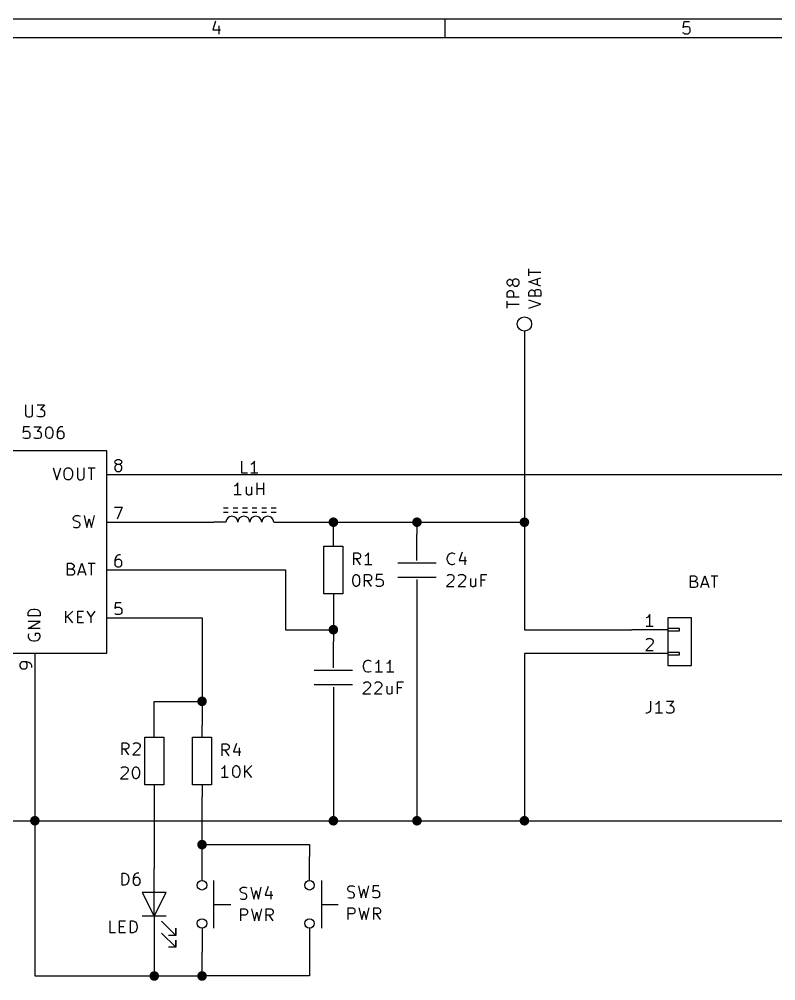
# Model space of a CAD drawing. Extents: x 10 to 410, y -287 to -10.
# Drawn here: x 164.7 to 245.2, y -112.3 to -10 of the extents above; entities that cross this region are included whole.
import ezdxf

# ---------------------------------------------------------------- set-up
doc = ezdxf.new("R2010")
doc.units = 0
doc.header["$MEASUREMENT"] = 0
for name, color, linetype in [('CYAN2', 4, 'CONTINUOUS'), ('GREEN2', 3, 'CONTINUOUS'), ('LYELLOW', 51, 'CONTINUOUS'), ('RED2', 1, 'CONTINUOUS')]:
    doc.layers.add(name, color=color, linetype=linetype)

msp = doc.modelspace()

# ---------------------------------------------------------------- linework, layer by layer
at = {"layer": 'CYAN2', "linetype": 'CONTINUOUS'}
for p, q in [((218.923, -37.2872), (218.923, -36.5506)), ((216.611, -37.8968), (216.687, -37.7698)), ((216.687, -37.7698), (216.738, -37.719)), ((216.738, -37.719), (216.865, -37.6428)), ((216.865, -37.6428), (216.916, -37.6428)), ((216.916, -37.6428), (217.043, -37.719)), ((217.043, -37.719), (217.094, -37.7698)), ((217.094, -37.7698), (217.17, -37.8968)), ((217.221, -37.7698), (217.17, -37.8968)), ((217.272, -37.719), (217.221, -37.7698)), ((217.399, -37.6428), (217.272, -37.719)), ((217.653, -37.6428), (217.399, -37.6428)), ((217.754, -37.719), (217.653, -37.6428)), ((217.83, -37.7698), (217.754, -37.719)), ((217.881, -37.8968), (217.83, -37.7698)), ((220.193, -36.9316), (218.923, -36.9316)), ((218.923, -37.9476), (220.193, -37.5158)), ((219.837, -38.2524), (219.837, -37.6428)), ((216.611, -38.1254), (216.611, -37.8968)), ((216.687, -38.2524), (216.611, -38.1254)), ((216.738, -38.3032), (216.687, -38.2524)), ((216.865, -38.3794), (216.738, -38.3032)), ((216.916, -38.3794), (216.865, -38.3794)), ((217.043, -38.3032), (216.916, -38.3794)), ((217.094, -38.2524), (217.043, -38.3032)), ((217.17, -38.1254), (217.094, -38.2524)), ((217.17, -37.8968), (217.17, -38.1254)), ((217.17, -38.1254), (217.221, -38.2524)), ((217.221, -38.2524), (217.272, -38.3032)), ((217.272, -38.3032), (217.399, -38.3794)), ((217.399, -38.3794), (217.653, -38.3794)), ((217.653, -38.3794), (217.754, -38.3032)), ((217.754, -38.3032), (217.83, -38.2524)), ((217.83, -38.2524), (217.881, -38.1254)), ((217.881, -38.1254), (217.881, -37.8968)), ((220.193, -38.3794), (218.923, -37.9476)), ((219.05, -38.862), (219.177, -38.7858)), ((219.177, -38.7858), (219.278, -38.7858)), ((219.278, -38.7858), (219.405, -38.862)), ((219.583, -38.862), (219.659, -38.7858)), ((219.659, -38.7858), (219.761, -38.735)), ((219.761, -38.735), (219.964, -38.735)), ((219.964, -38.735), (220.066, -38.7858)), ((220.066, -38.7858), (220.142, -38.862)), ((216.611, -39.0906), (216.687, -38.989)), ((216.611, -39.5732), (216.611, -39.0906)), ((217.881, -39.5732), (216.611, -39.5732)), ((216.687, -38.989), (216.738, -38.9128)), ((216.738, -38.9128), (216.865, -38.862)), ((216.865, -38.862), (217.043, -38.862)), ((217.043, -38.862), (217.17, -38.9128)), ((217.17, -38.9128), (217.221, -38.989)), ((217.221, -38.989), (217.272, -39.0906)), ((217.272, -39.0906), (217.272, -39.5732)), ((218.923, -39.0398), (218.999, -38.9128)), ((218.923, -39.4716), (218.923, -39.0398)), ((220.193, -39.4716), (218.923, -39.4716)), ((220.193, -40.3098), (218.923, -39.878)), ((218.999, -38.9128), (219.05, -38.862)), ((219.405, -38.862), (219.481, -38.9128)), ((219.481, -38.9128), (219.532, -39.0398)), ((219.532, -39.0398), (219.583, -38.862)), ((219.532, -39.0398), (219.532, -39.4716)), ((220.142, -38.862), (220.193, -38.989)), ((220.193, -38.989), (220.193, -39.4716)), ((216.611, -40.7416), (216.611, -40.005)), ((217.881, -40.3606), (216.611, -40.3606)), ((218.923, -40.7416), (220.193, -40.3098)), ((165.379, -51.0286), (165.379, -52.07)), ((166.116, -52.07), (166.116, -51.0286)), ((166.599, -51.0286), (167.386, -51.0286)), ((167.386, -51.0286), (166.954, -51.5112)), ((165.379, -52.07), (165.456, -52.1716)), ((166.065, -52.1716), (166.116, -52.07)), ((166.954, -51.5112), (167.132, -51.5112)), ((167.132, -51.5112), (167.259, -51.5874)), ((167.259, -51.5874), (167.335, -51.6382)), ((167.335, -51.6382), (167.386, -51.7652)), ((167.386, -52.07), (167.335, -52.1716)), ((167.386, -51.7652), (167.386, -52.07)), ((165.456, -52.1716), (165.506, -52.2478)), ((165.506, -52.2478), (165.633, -52.2986)), ((165.633, -52.2986), (165.862, -52.2986)), ((165.862, -52.2986), (165.989, -52.2478)), ((165.989, -52.2478), (166.065, -52.1716)), ((166.649, -52.2478), (166.599, -52.1716)), ((166.776, -52.2986), (166.649, -52.2478)), ((167.132, -52.2986), (166.776, -52.2986)), ((167.259, -52.2478), (167.132, -52.2986)), ((167.335, -52.1716), (167.259, -52.2478)), ((165.176, -53.34), (165.125, -53.9496)), ((165.125, -53.9496), (165.176, -53.8988)), ((165.786, -53.34), (165.176, -53.34)), ((165.176, -53.8988), (165.303, -53.8226)), ((165.303, -53.8226), (165.608, -53.8226)), ((165.608, -53.8226), (165.735, -53.8988)), ((165.735, -53.8988), (165.786, -53.9496)), ((165.786, -53.9496), (165.837, -54.0766)), ((165.837, -54.0766), (165.837, -54.3814)), ((166.268, -53.34), (167.056, -53.34)), ((167.056, -53.34), (166.624, -53.8226)), ((166.624, -53.8226), (166.802, -53.8226)), ((166.802, -53.8226), (166.929, -53.8988)), ((166.929, -53.8988), (167.005, -53.9496)), ((167.005, -53.9496), (167.056, -54.0766)), ((167.056, -54.0766), (167.056, -54.3814)), ((167.538, -53.8226), (167.589, -53.594)), ((167.538, -54.1274), (167.538, -53.8226)), ((167.589, -54.3814), (167.538, -54.1274)), ((167.589, -53.594), (167.665, -53.467)), ((167.665, -53.467), (167.716, -53.4162)), ((167.716, -53.4162), (167.843, -53.34)), ((167.843, -53.34), (167.97, -53.34)), ((167.97, -53.34), (168.072, -53.4162)), ((168.072, -53.4162), (168.148, -53.467)), ((168.148, -53.467), (168.199, -53.594)), ((168.199, -53.594), (168.275, -53.8226)), ((168.275, -54.1274), (168.199, -54.3814)), ((168.275, -53.8226), (168.275, -54.1274)), ((168.808, -53.6448), (168.758, -53.8988)), ((168.758, -53.8988), (168.758, -54.3814)), ((168.808, -53.9496), (168.758, -54.0766)), ((168.935, -53.467), (168.808, -53.6448)), ((168.859, -53.8988), (168.808, -53.9496)), ((168.986, -53.8226), (168.859, -53.8988)), ((168.986, -53.4162), (168.935, -53.467)), ((169.113, -53.34), (168.986, -53.4162)), ((169.24, -53.8226), (168.986, -53.8226)), ((169.342, -53.34), (169.113, -53.34)), ((169.342, -53.8988), (169.24, -53.8226)), ((169.418, -53.9496), (169.342, -53.8988)), ((169.469, -54.0766), (169.418, -53.9496)), ((169.469, -54.3814), (169.469, -54.0766)), ((165.176, -54.5592), (165.125, -54.483)), ((165.303, -54.61), (165.176, -54.5592)), ((165.608, -54.61), (165.303, -54.61)), ((165.735, -54.5592), (165.608, -54.61)), ((165.786, -54.483), (165.735, -54.5592)), ((165.837, -54.3814), (165.786, -54.483)), ((166.319, -54.5592), (166.268, -54.483)), ((166.446, -54.61), (166.319, -54.5592)), ((166.802, -54.61), (166.446, -54.61)), ((166.929, -54.5592), (166.802, -54.61)), ((167.005, -54.483), (166.929, -54.5592)), ((167.056, -54.3814), (167.005, -54.483)), ((167.665, -54.483), (167.589, -54.3814)), ((167.716, -54.5592), (167.665, -54.483)), ((167.843, -54.61), (167.716, -54.5592)), ((167.97, -54.61), (167.843, -54.61)), ((168.072, -54.5592), (167.97, -54.61)), ((168.148, -54.483), (168.072, -54.5592)), ((168.199, -54.3814), (168.148, -54.483)), ((168.758, -54.3814), (168.808, -54.483)), ((168.808, -54.483), (168.859, -54.5592)), ((168.859, -54.5592), (168.986, -54.61)), ((168.986, -54.61), (169.24, -54.61)), ((169.24, -54.61), (169.342, -54.5592)), ((169.342, -54.5592), (169.418, -54.483)), ((169.418, -54.483), (169.469, -54.3814)), ((188.392, -58.2676), (188.392, -56.9976)), ((189.611, -57.1754), (189.484, -57.3024)), ((189.738, -56.9976), (189.611, -57.1754)), ((189.738, -58.2676), (189.738, -56.9976)), ((168.3, -57.7088), (168.707, -58.9788)), ((168.707, -58.9788), (169.139, -57.7088)), ((169.494, -58.1406), (169.57, -57.8866)), ((169.494, -58.547), (169.494, -58.1406)), ((169.57, -57.8866), (169.672, -57.785)), ((169.672, -57.785), (169.799, -57.7088)), ((169.799, -57.7088), (170.053, -57.7088)), ((170.053, -57.7088), (170.155, -57.785)), ((170.155, -57.785), (170.282, -57.8866)), ((170.282, -57.8866), (170.358, -58.1406)), ((170.358, -58.1406), (170.358, -58.547)), ((170.891, -57.7088), (170.891, -58.7502)), ((171.628, -58.7502), (171.628, -57.7088)), ((172.034, -57.7088), (172.771, -57.7088)), ((172.39, -58.9788), (172.39, -57.7088)), ((189.001, -58.2676), (188.392, -58.2676)), ((189.484, -57.3024), (189.357, -57.3532)), ((190.094, -58.2676), (189.357, -58.2676)), ((169.57, -58.801), (169.494, -58.547)), ((169.672, -58.928), (169.57, -58.801)), ((169.799, -58.9788), (169.672, -58.928)), ((170.053, -58.9788), (169.799, -58.9788)), ((170.155, -58.928), (170.053, -58.9788)), ((170.282, -58.801), (170.155, -58.928)), ((170.358, -58.547), (170.282, -58.801)), ((170.891, -58.7502), (170.942, -58.8518)), ((170.942, -58.8518), (171.018, -58.928)), ((171.018, -58.928), (171.12, -58.9788)), ((171.12, -58.9788), (171.374, -58.9788)), ((171.374, -58.9788), (171.501, -58.928)), ((171.501, -58.928), (171.552, -58.8518)), ((171.552, -58.8518), (171.628, -58.7502)), ((187.96, -59.309), (187.833, -59.4868)), ((187.96, -60.579), (187.96, -59.309)), ((190.017, -60.579), (190.017, -59.309)), ((190.729, -60.579), (190.729, -59.309)), ((187.706, -59.6138), (187.579, -59.6646)), ((187.833, -59.4868), (187.706, -59.6138)), ((188.849, -59.7408), (188.849, -60.4012)), ((189.408, -59.7408), (189.408, -60.579)), ((190.017, -59.9186), (190.729, -59.9186)), ((188.316, -60.579), (187.579, -60.579)), ((188.849, -60.4012), (188.925, -60.5282)), ((188.925, -60.5282), (189.052, -60.579)), ((189.052, -60.579), (189.23, -60.579)), ((189.23, -60.579), (189.332, -60.5282)), ((189.332, -60.5282), (189.408, -60.452)), ((170.459, -63.0428), (170.536, -62.9158)), ((170.459, -63.1444), (170.459, -63.0428)), ((170.536, -63.2714), (170.459, -63.1444)), ((170.536, -62.9158), (170.586, -62.865)), ((170.586, -63.3476), (170.536, -63.2714)), ((170.586, -62.865), (170.713, -62.7888)), ((170.713, -63.3984), (170.586, -63.3476)), ((170.713, -62.7888), (171.018, -62.7888)), ((170.942, -63.4492), (170.713, -63.3984)), ((171.018, -62.7888), (171.196, -62.865)), ((171.628, -62.7888), (171.907, -64.0588)), ((171.907, -64.0588), (172.161, -63.1444)), ((172.161, -63.1444), (172.39, -64.0588)), ((172.39, -64.0588), (172.695, -62.7888)), ((170.459, -64.008), (170.637, -64.0588)), ((170.637, -64.0588), (170.942, -64.0588)), ((171.069, -63.5254), (170.942, -63.4492)), ((170.942, -64.0588), (171.069, -64.008)), ((171.12, -63.5762), (171.069, -63.5254)), ((171.069, -64.008), (171.12, -63.9318)), ((171.196, -63.7032), (171.12, -63.5762)), ((171.12, -63.9318), (171.196, -63.8302)), ((171.196, -63.8302), (171.196, -63.7032)), ((200.279, -68.0212), (200.279, -66.7512)), ((200.279, -66.7512), (200.762, -66.7512)), ((200.762, -67.4116), (200.279, -67.4116)), ((200.99, -68.0212), (200.584, -67.4116)), ((200.762, -66.7512), (200.863, -66.8274)), ((200.863, -67.3608), (200.762, -67.4116)), ((200.863, -66.8274), (200.939, -66.8782)), ((200.939, -67.31), (200.863, -67.3608)), ((200.939, -66.8782), (200.99, -67.0052)), ((200.99, -67.183), (200.939, -67.31)), ((200.99, -67.0052), (200.99, -67.183)), ((201.6, -67.056), (201.473, -67.1068)), ((201.727, -66.929), (201.6, -67.056)), ((201.854, -66.7512), (201.727, -66.929)), ((201.854, -68.0212), (201.854, -66.7512)), ((210.236, -67.31), (210.312, -67.056)), ((210.236, -67.4878), (210.236, -67.31)), ((210.312, -67.7164), (210.236, -67.4878)), ((210.312, -67.056), (210.363, -66.929)), ((210.363, -66.929), (210.49, -66.8274)), ((210.49, -66.8274), (210.668, -66.7512)), ((210.668, -66.7512), (210.795, -66.7512)), ((210.795, -66.7512), (210.972, -66.8274)), ((210.972, -66.8274), (211.023, -66.8782)), ((211.811, -66.7004), (211.506, -67.5894)), ((212.115, -67.183), (212.115, -68.0212)), ((169.85, -69.1388), (169.85, -67.8688)), ((169.85, -67.8688), (170.282, -67.8688)), ((170.282, -68.4784), (169.85, -68.4784)), ((170.282, -67.8688), (170.409, -67.945)), ((170.409, -68.4276), (170.282, -68.4784)), ((170.282, -68.4784), (170.459, -68.5292)), ((170.409, -67.945), (170.459, -67.9958)), ((170.459, -68.3514), (170.409, -68.4276)), ((170.459, -67.9958), (170.536, -68.1228)), ((170.536, -68.2244), (170.459, -68.3514)), ((170.536, -68.1228), (170.536, -68.2244)), ((170.942, -69.1388), (171.374, -67.8688)), ((171.374, -67.8688), (171.806, -69.1388)), ((172.034, -67.8688), (172.771, -67.8688)), ((172.39, -69.1388), (172.39, -67.8688)), ((202.209, -68.0212), (201.473, -68.0212)), ((210.363, -67.8434), (210.312, -67.7164)), ((210.49, -67.9704), (210.363, -67.8434)), ((210.668, -68.0212), (210.49, -67.9704)), ((210.795, -68.0212), (210.668, -68.0212)), ((210.972, -67.9704), (210.795, -68.0212)), ((211.023, -67.8942), (210.972, -67.9704)), ((211.506, -67.5894), (212.293, -67.5894)), ((170.358, -69.1388), (169.85, -69.1388)), ((170.459, -69.088), (170.358, -69.1388)), ((170.459, -68.5292), (170.536, -68.6054)), ((170.536, -69.0118), (170.459, -69.088)), ((170.536, -68.6054), (170.586, -68.707)), ((170.586, -68.9102), (170.536, -69.0118)), ((170.586, -68.707), (170.586, -68.9102)), ((171.069, -68.7832), (171.679, -68.7832)), ((200.177, -69.5452), (200.254, -69.3166)), ((200.254, -69.3166), (200.304, -69.1896)), ((200.304, -69.1896), (200.381, -69.1388)), ((200.381, -69.1388), (200.482, -69.0626)), ((200.482, -69.0626), (200.609, -69.0626)), ((200.609, -69.0626), (200.736, -69.1388)), ((200.736, -69.1388), (200.787, -69.1896)), ((200.787, -69.1896), (200.863, -69.3166)), ((200.863, -69.3166), (200.914, -69.5452)), ((201.447, -70.3326), (201.447, -69.0626)), ((201.447, -69.0626), (201.93, -69.0626)), ((201.93, -69.0626), (202.057, -69.1388)), ((202.057, -69.1388), (202.133, -69.1896)), ((202.133, -69.1896), (202.184, -69.3166)), ((202.184, -69.4944), (202.133, -69.6214)), ((202.184, -69.3166), (202.184, -69.4944)), ((202.717, -69.0626), (202.667, -69.6722)), ((203.327, -69.0626), (202.717, -69.0626)), ((210.21, -69.1896), (210.287, -69.1388)), ((210.287, -69.1388), (210.414, -69.0626)), ((210.414, -69.0626), (210.693, -69.0626)), ((210.693, -69.0626), (210.82, -69.1388)), ((210.82, -69.1388), (210.896, -69.1896)), ((210.896, -69.1896), (210.947, -69.3166)), ((210.947, -69.4182), (210.896, -69.6214)), ((210.947, -69.3166), (210.947, -69.4182)), ((211.43, -69.1896), (211.48, -69.1388)), ((211.48, -69.1388), (211.607, -69.0626)), ((211.607, -69.0626), (211.912, -69.0626)), ((211.912, -69.0626), (212.039, -69.1388)), ((212.039, -69.1388), (212.09, -69.1896)), ((212.09, -69.1896), (212.166, -69.3166)), ((212.166, -69.4182), (212.09, -69.6214)), ((212.166, -69.3166), (212.166, -69.4182)), ((212.7, -69.4944), (212.7, -70.1548)), ((213.233, -69.4944), (213.233, -70.3326)), ((213.843, -70.3326), (213.843, -69.0626)), ((213.843, -69.0626), (214.452, -69.0626)), ((236.118, -70.4596), (236.118, -69.1896)), ((236.118, -69.1896), (236.55, -69.1896)), ((236.55, -69.1896), (236.652, -69.2658)), ((236.652, -69.2658), (236.728, -69.3166)), ((236.728, -69.3166), (236.779, -69.4436)), ((236.779, -69.4436), (236.779, -69.5452)), ((237.211, -70.4596), (237.617, -69.1896)), ((237.617, -69.1896), (238.049, -70.4596)), ((238.303, -69.1896), (239.014, -69.1896)), ((238.658, -70.4596), (238.658, -69.1896)), ((200.177, -69.85), (200.177, -69.5452)), ((200.254, -70.104), (200.177, -69.85)), ((200.304, -70.2056), (200.254, -70.104)), ((200.381, -70.2818), (200.304, -70.2056)), ((200.482, -70.3326), (200.381, -70.2818)), ((200.609, -70.3326), (200.482, -70.3326)), ((200.736, -70.2818), (200.609, -70.3326)), ((200.787, -70.2056), (200.736, -70.2818)), ((200.863, -70.104), (200.787, -70.2056)), ((200.914, -69.85), (200.863, -70.104)), ((200.914, -69.5452), (200.914, -69.85)), ((201.93, -69.723), (201.447, -69.723)), ((202.184, -70.3326), (201.752, -69.723)), ((202.057, -69.6722), (201.93, -69.723)), ((202.133, -69.6214), (202.057, -69.6722)), ((202.667, -69.6722), (202.717, -69.6214)), ((202.717, -70.2818), (202.667, -70.2056)), ((202.717, -69.6214), (202.844, -69.5452)), ((202.844, -70.3326), (202.717, -70.2818)), ((202.844, -69.5452), (203.149, -69.5452)), ((203.149, -70.3326), (202.844, -70.3326)), ((203.149, -69.5452), (203.276, -69.6214)), ((203.276, -70.2818), (203.149, -70.3326)), ((203.276, -69.6214), (203.327, -69.6722)), ((203.327, -70.2056), (203.276, -70.2818)), ((203.327, -69.6722), (203.403, -69.7992)), ((203.403, -70.104), (203.327, -70.2056)), ((203.403, -69.7992), (203.403, -70.104)), ((210.896, -69.6214), (210.16, -70.3326)), ((210.16, -70.3326), (210.947, -70.3326)), ((212.09, -69.6214), (211.379, -70.3326)), ((211.379, -70.3326), (212.166, -70.3326)), ((212.7, -70.1548), (212.75, -70.2818)), ((212.75, -70.2818), (212.877, -70.3326)), ((212.877, -70.3326), (213.055, -70.3326)), ((213.055, -70.3326), (213.182, -70.2818)), ((213.182, -70.2818), (213.233, -70.2056)), ((214.274, -69.6722), (213.843, -69.6722)), ((236.55, -69.7992), (236.118, -69.7992)), ((236.601, -70.4596), (236.118, -70.4596)), ((236.652, -69.7484), (236.55, -69.7992)), ((236.55, -69.7992), (236.728, -69.85)), ((236.728, -70.4088), (236.601, -70.4596)), ((236.728, -69.6722), (236.652, -69.7484)), ((236.779, -69.5452), (236.728, -69.6722)), ((236.728, -69.85), (236.779, -69.9262)), ((236.779, -70.3326), (236.728, -70.4088)), ((236.779, -69.9262), (236.855, -70.0278)), ((236.855, -70.231), (236.779, -70.3326)), ((236.855, -70.0278), (236.855, -70.231)), ((237.338, -70.104), (237.922, -70.104)), ((165.659, -73.152), (165.735, -72.9742)), ((165.659, -73.4568), (165.659, -73.152)), ((166.929, -73.4568), (165.659, -73.4568)), ((165.735, -72.9742), (165.837, -72.8472)), ((165.837, -72.8472), (165.964, -72.7964)), ((165.964, -72.7964), (166.218, -72.7456)), ((166.218, -72.7456), (166.395, -72.7456)), ((166.395, -72.7456), (166.624, -72.7964)), ((166.624, -72.7964), (166.751, -72.8472)), ((166.751, -72.8472), (166.878, -72.9742)), ((166.878, -72.9742), (166.929, -73.152)), ((166.929, -73.152), (166.929, -73.4568)), ((169.672, -74.2188), (169.672, -72.9488)), ((170.409, -72.9488), (169.672, -73.6854)), ((170.409, -74.2188), (169.85, -73.5076)), ((170.942, -74.2188), (170.942, -72.9488)), ((170.942, -72.9488), (171.552, -72.9488)), ((170.942, -73.5584), (171.374, -73.5584)), ((171.907, -72.9488), (172.339, -73.6092)), ((172.339, -73.6092), (172.771, -72.9488)), ((172.339, -73.6092), (172.339, -74.2188)), ((165.659, -74.803), (166.929, -74.0664)), ((166.929, -74.0664), (165.659, -74.0664)), ((171.552, -74.2188), (170.942, -74.2188)), ((166.929, -74.803), (165.659, -74.803)), ((165.735, -75.3872), (165.659, -75.5142)), ((165.659, -75.5142), (165.659, -75.692)), ((166.802, -75.3364), (166.395, -75.3364)), ((166.395, -75.3364), (166.395, -75.5904)), ((166.878, -75.3872), (166.802, -75.3364)), ((166.929, -75.5904), (166.878, -75.3872)), ((166.929, -75.692), (166.929, -75.5904)), ((165.659, -75.692), (165.735, -75.8698)), ((165.735, -75.8698), (165.837, -75.9968)), ((165.837, -75.9968), (165.964, -76.073)), ((165.964, -76.073), (166.218, -76.1238)), ((166.218, -76.1238), (166.395, -76.1238)), ((166.395, -76.1238), (166.624, -76.073)), ((166.624, -76.073), (166.751, -75.9968)), ((166.751, -75.9968), (166.878, -75.8698)), ((166.878, -75.8698), (166.929, -75.692)), ((201.32, -78.74), (201.397, -78.486)), ((201.32, -78.9178), (201.32, -78.74)), ((201.397, -78.486), (201.447, -78.359)), ((201.447, -78.359), (201.574, -78.2574)), ((201.574, -78.2574), (201.752, -78.1812)), ((201.752, -78.1812), (201.879, -78.1812)), ((201.879, -78.1812), (202.057, -78.2574)), ((202.057, -78.2574), (202.108, -78.3082)), ((202.717, -78.486), (202.59, -78.5368)), ((202.844, -78.359), (202.717, -78.486)), ((202.971, -78.1812), (202.844, -78.359)), ((202.971, -79.4512), (202.971, -78.1812)), ((203.937, -78.486), (203.81, -78.5368)), ((204.064, -78.359), (203.937, -78.486)), ((204.165, -78.1812), (204.064, -78.359)), ((204.165, -79.4512), (204.165, -78.1812)), ((201.397, -79.1464), (201.32, -78.9178)), ((201.447, -79.2734), (201.397, -79.1464)), ((201.574, -79.4004), (201.447, -79.2734)), ((201.752, -79.4512), (201.574, -79.4004)), ((201.879, -79.4512), (201.752, -79.4512)), ((202.057, -79.4004), (201.879, -79.4512)), ((202.108, -79.3242), (202.057, -79.4004)), ((203.327, -79.4512), (202.59, -79.4512)), ((204.546, -79.4512), (203.81, -79.4512)), ((201.32, -80.6196), (201.397, -80.5688)), ((201.397, -80.5688), (201.524, -80.4926)), ((201.524, -80.4926), (201.803, -80.4926)), ((201.803, -80.4926), (201.93, -80.5688)), ((201.93, -80.5688), (202.006, -80.6196)), ((202.006, -80.6196), (202.057, -80.7466)), ((202.057, -80.7466), (202.057, -80.8482)), ((202.54, -80.6196), (202.59, -80.5688)), ((202.59, -80.5688), (202.717, -80.4926)), ((202.717, -80.4926), (203.022, -80.4926)), ((203.022, -80.4926), (203.149, -80.5688)), ((203.149, -80.5688), (203.2, -80.6196)), ((203.2, -80.6196), (203.276, -80.7466)), ((203.276, -80.7466), (203.276, -80.8482)), ((204.953, -81.7626), (204.953, -80.4926)), ((204.953, -80.4926), (205.562, -80.4926)), ((202.006, -81.0514), (201.27, -81.7626)), ((201.27, -81.7626), (202.057, -81.7626)), ((202.057, -80.8482), (202.006, -81.0514)), ((203.2, -81.0514), (202.489, -81.7626)), ((202.489, -81.7626), (203.276, -81.7626)), ((203.276, -80.8482), (203.2, -81.0514)), ((203.81, -80.9244), (203.81, -81.5848)), ((203.81, -81.5848), (203.86, -81.7118)), ((203.86, -81.7118), (203.987, -81.7626)), ((203.987, -81.7626), (204.165, -81.7626)), ((204.165, -81.7626), (204.292, -81.7118)), ((204.292, -81.7118), (204.343, -81.6356)), ((204.343, -80.9244), (204.343, -81.7626)), ((205.384, -81.1022), (204.953, -81.1022)), ((231.851, -82.5246), (231.851, -83.439)), ((232.512, -82.8294), (232.385, -82.8802)), ((232.639, -82.7024), (232.512, -82.8294)), ((232.766, -82.5246), (232.639, -82.7024)), ((232.766, -83.7946), (232.766, -82.5246)), ((233.553, -82.5246), (234.34, -82.5246)), ((234.34, -82.5246), (233.909, -83.0072)), ((231.496, -83.7946), (231.369, -83.7946)), ((231.673, -83.7438), (231.496, -83.7946)), ((231.8, -83.6168), (231.673, -83.7438)), ((231.851, -83.439), (231.8, -83.6168)), ((233.121, -83.7946), (232.385, -83.7946)), ((233.604, -83.7438), (233.553, -83.6676)), ((233.731, -83.7946), (233.604, -83.7438)), ((234.086, -83.7946), (233.731, -83.7946)), ((233.909, -83.0072), (234.086, -83.0072)), ((234.086, -83.0072), (234.213, -83.0834)), ((234.213, -83.7438), (234.086, -83.7946)), ((234.213, -83.0834), (234.264, -83.1342)), ((234.264, -83.6676), (234.213, -83.7438)), ((234.264, -83.1342), (234.34, -83.2612)), ((234.34, -83.566), (234.264, -83.6676)), ((234.34, -83.2612), (234.34, -83.566)), ((175.641, -88.2396), (175.641, -86.9696)), ((175.641, -86.9696), (176.124, -86.9696)), ((176.124, -87.63), (175.641, -87.63)), ((176.352, -88.2396), (175.946, -87.63)), ((176.124, -86.9696), (176.225, -87.0458)), ((176.225, -87.5792), (176.124, -87.63)), ((176.225, -87.0458), (176.301, -87.0966)), ((176.301, -87.5284), (176.225, -87.5792)), ((176.301, -87.0966), (176.352, -87.2236)), ((176.352, -87.4014), (176.301, -87.5284)), ((176.352, -87.2236), (176.352, -87.4014)), ((177.495, -87.5284), (176.784, -88.2396)), ((176.835, -87.0966), (176.911, -87.0458)), ((176.911, -87.0458), (177.013, -86.9696)), ((177.013, -86.9696), (177.317, -86.9696)), ((177.317, -86.9696), (177.444, -87.0458)), ((177.444, -87.0458), (177.495, -87.0966)), ((177.495, -87.0966), (177.571, -87.2236)), ((177.571, -87.3252), (177.495, -87.5284)), ((177.571, -87.2236), (177.571, -87.3252)), ((186.309, -88.3412), (186.309, -87.0712)), ((186.309, -87.0712), (186.792, -87.0712)), ((186.792, -87.7316), (186.309, -87.7316)), ((187.02, -88.3412), (186.614, -87.7316)), ((186.792, -87.0712), (186.893, -87.1474)), ((186.893, -87.6808), (186.792, -87.7316)), ((186.893, -87.1474), (186.969, -87.1982)), ((186.969, -87.63), (186.893, -87.6808)), ((186.969, -87.1982), (187.02, -87.3252)), ((187.02, -87.503), (186.969, -87.63)), ((187.02, -87.3252), (187.02, -87.503)), ((187.808, -87.0204), (187.503, -87.9094)), ((187.503, -87.9094), (188.29, -87.9094)), ((188.112, -87.503), (188.112, -88.3412)), ((176.784, -88.2396), (177.571, -88.2396)), ((175.539, -89.6366), (175.616, -89.5858)), ((175.616, -89.5858), (175.743, -89.5096)), ((175.743, -89.5096), (176.022, -89.5096)), ((176.022, -89.5096), (176.149, -89.5858)), ((176.149, -89.5858), (176.225, -89.6366)), ((176.225, -89.6366), (176.276, -89.7636)), ((176.276, -89.8652), (176.225, -90.0684)), ((176.276, -89.7636), (176.276, -89.8652)), ((176.759, -89.9922), (176.809, -89.7636)), ((176.809, -89.7636), (176.886, -89.6366)), ((176.886, -89.6366), (176.936, -89.5858)), ((176.936, -89.5858), (177.063, -89.5096)), ((177.063, -89.5096), (177.19, -89.5096)), ((177.19, -89.5096), (177.292, -89.5858)), ((177.292, -89.5858), (177.368, -89.6366)), ((177.368, -89.6366), (177.419, -89.7636)), ((177.419, -89.7636), (177.495, -89.9922)), ((186.334, -89.6874), (186.207, -89.7382)), ((186.461, -89.5604), (186.334, -89.6874)), ((186.588, -89.3826), (186.461, -89.5604)), ((186.588, -90.6526), (186.588, -89.3826)), ((187.427, -89.8652), (187.477, -89.6366)), ((187.427, -90.17), (187.427, -89.8652)), ((187.477, -89.6366), (187.554, -89.5096)), ((187.554, -89.5096), (187.604, -89.4588)), ((187.604, -89.4588), (187.731, -89.3826)), ((187.731, -89.3826), (187.858, -89.3826)), ((187.858, -89.3826), (187.96, -89.4588)), ((187.96, -89.4588), (188.036, -89.5096)), ((188.036, -89.5096), (188.087, -89.6366)), ((188.087, -89.6366), (188.163, -89.8652)), ((188.163, -89.8652), (188.163, -90.17)), ((188.697, -90.6526), (188.697, -89.3826)), ((189.433, -89.3826), (188.697, -90.1192)), ((189.433, -90.6526), (188.874, -89.9414)), ((176.225, -90.0684), (175.489, -90.7796)), ((175.489, -90.7796), (176.276, -90.7796)), ((176.759, -90.297), (176.759, -89.9922)), ((176.809, -90.551), (176.759, -90.297)), ((176.886, -90.6526), (176.809, -90.551)), ((176.936, -90.7288), (176.886, -90.6526)), ((177.063, -90.7796), (176.936, -90.7288)), ((177.19, -90.7796), (177.063, -90.7796)), ((177.292, -90.7288), (177.19, -90.7796)), ((177.368, -90.6526), (177.292, -90.7288)), ((177.419, -90.551), (177.368, -90.6526)), ((177.495, -90.297), (177.419, -90.551)), ((177.495, -89.9922), (177.495, -90.297)), ((186.944, -90.6526), (186.207, -90.6526)), ((187.477, -90.424), (187.427, -90.17)), ((187.554, -90.5256), (187.477, -90.424)), ((187.604, -90.6018), (187.554, -90.5256)), ((187.731, -90.6526), (187.604, -90.6018)), ((187.858, -90.6526), (187.731, -90.6526)), ((187.96, -90.6018), (187.858, -90.6526)), ((188.036, -90.5256), (187.96, -90.6018)), ((188.087, -90.424), (188.036, -90.5256)), ((188.163, -90.17), (188.087, -90.424)), ((175.641, -102.083), (175.641, -100.813)), ((175.641, -100.813), (175.946, -100.813)), ((175.946, -100.813), (176.124, -100.889)), ((176.124, -100.889), (176.225, -100.99)), ((176.225, -100.99), (176.301, -101.117)), ((176.301, -101.117), (176.352, -101.371)), ((176.911, -101.117), (176.835, -101.371)), ((177.013, -100.94), (176.911, -101.117)), ((177.089, -100.889), (177.013, -100.94)), ((177.216, -100.813), (177.089, -100.889)), ((177.444, -100.813), (177.216, -100.813)), ((175.946, -102.083), (175.641, -102.083)), ((176.124, -102.032), (175.946, -102.083)), ((176.225, -101.905), (176.124, -102.032)), ((176.301, -101.778), (176.225, -101.905)), ((176.352, -101.549), (176.301, -101.778)), ((176.352, -101.371), (176.352, -101.549)), ((176.835, -101.371), (176.835, -101.854)), ((176.911, -101.422), (176.835, -101.549)), ((176.835, -101.854), (176.911, -101.956)), ((176.962, -101.371), (176.911, -101.422)), ((176.911, -101.956), (176.962, -102.032)), ((177.089, -101.295), (176.962, -101.371)), ((176.962, -102.032), (177.089, -102.083)), ((177.317, -101.295), (177.089, -101.295)), ((177.089, -102.083), (177.317, -102.083)), ((177.444, -101.371), (177.317, -101.295)), ((177.317, -102.083), (177.444, -102.032)), ((177.495, -101.422), (177.444, -101.371)), ((177.444, -102.032), (177.495, -101.956)), ((177.571, -101.549), (177.495, -101.422)), ((177.495, -101.956), (177.571, -101.854)), ((177.571, -101.854), (177.571, -101.549)), ((191.186, -102.26), (190.881, -103.149)), ((199.695, -102.311), (199.771, -102.26)), ((199.771, -102.26), (199.873, -102.184)), ((199.873, -102.184), (200.177, -102.184)), ((200.177, -102.184), (200.355, -102.26)), ((200.787, -102.184), (201.092, -103.454)), ((201.574, -103.454), (201.879, -102.184)), ((202.362, -102.184), (202.311, -102.794)), ((202.971, -102.184), (202.362, -102.184)), ((188.214, -102.565), (188.265, -102.438)), ((188.214, -102.667), (188.214, -102.565)), ((188.265, -102.794), (188.214, -102.667)), ((188.265, -102.438), (188.341, -102.387)), ((188.341, -102.87), (188.265, -102.794)), ((188.341, -102.387), (188.443, -102.311)), ((188.443, -102.921), (188.341, -102.87)), ((188.443, -102.311), (188.747, -102.311)), ((188.697, -102.972), (188.443, -102.921)), ((188.824, -103.048), (188.697, -102.972)), ((188.747, -102.311), (188.925, -102.387)), ((188.874, -103.099), (188.824, -103.048)), ((188.925, -103.226), (188.874, -103.099)), ((188.925, -103.353), (188.925, -103.226)), ((189.357, -102.311), (189.662, -103.581)), ((189.662, -103.581), (189.916, -102.667)), ((189.916, -102.667), (190.144, -103.581)), ((190.144, -103.581), (190.449, -102.311)), ((190.881, -103.149), (191.668, -103.149)), ((191.465, -102.743), (191.465, -103.581)), ((199.644, -102.438), (199.695, -102.311)), ((199.644, -102.54), (199.644, -102.438)), ((199.695, -102.667), (199.644, -102.54)), ((199.771, -102.743), (199.695, -102.667)), ((199.873, -102.794), (199.771, -102.743)), ((200.127, -102.845), (199.873, -102.794)), ((200.254, -102.921), (200.127, -102.845)), ((200.304, -102.972), (200.254, -102.921)), ((200.355, -103.099), (200.304, -102.972)), ((200.304, -103.327), (200.355, -103.226)), ((200.355, -103.226), (200.355, -103.099)), ((201.092, -103.454), (201.346, -102.54)), ((201.346, -102.54), (201.574, -103.454)), ((202.311, -102.794), (202.362, -102.743)), ((202.362, -102.743), (202.489, -102.667)), ((202.489, -102.667), (202.794, -102.667)), ((202.794, -102.667), (202.895, -102.743)), ((202.895, -102.743), (202.971, -102.794)), ((202.971, -102.794), (203.022, -102.921)), ((203.022, -103.226), (202.971, -103.327)), ((203.022, -102.921), (203.022, -103.226)), ((188.214, -103.53), (188.392, -103.581)), ((188.392, -103.581), (188.697, -103.581)), ((188.697, -103.581), (188.824, -103.53)), ((188.824, -103.53), (188.874, -103.454)), ((188.874, -103.454), (188.925, -103.353)), ((199.644, -103.403), (199.822, -103.454)), ((199.822, -103.454), (200.127, -103.454)), ((200.127, -103.454), (200.254, -103.403)), ((200.254, -103.403), (200.304, -103.327)), ((202.362, -103.403), (202.311, -103.327)), ((202.489, -103.454), (202.362, -103.403)), ((202.794, -103.454), (202.489, -103.454)), ((202.895, -103.403), (202.794, -103.454)), ((202.971, -103.327), (202.895, -103.403)), ((188.265, -105.893), (188.265, -104.623)), ((188.265, -104.623), (188.747, -104.623)), ((188.747, -105.283), (188.265, -105.283)), ((188.747, -104.623), (188.874, -104.699)), ((188.874, -105.232), (188.747, -105.283)), ((188.874, -104.699), (188.925, -104.75)), ((188.925, -105.181), (188.874, -105.232)), ((188.925, -104.75), (188.976, -104.877)), ((188.976, -105.054), (188.925, -105.181)), ((188.976, -104.877), (188.976, -105.054)), ((189.408, -104.623), (189.713, -105.893)), ((189.713, -105.893), (189.967, -104.978)), ((189.967, -104.978), (190.195, -105.893)), ((190.195, -105.893), (190.5, -104.623)), ((190.983, -105.893), (190.983, -104.623)), ((190.983, -104.623), (191.465, -104.623)), ((191.465, -105.283), (190.983, -105.283)), ((191.719, -105.893), (191.287, -105.283)), ((191.465, -104.623), (191.592, -104.699)), ((191.592, -105.232), (191.465, -105.283)), ((191.592, -104.699), (191.643, -104.75)), ((191.643, -105.181), (191.592, -105.232)), ((191.643, -104.75), (191.719, -104.877)), ((191.719, -105.054), (191.643, -105.181)), ((191.719, -104.877), (191.719, -105.054)), ((199.695, -105.766), (199.695, -104.496)), ((199.695, -104.496), (200.177, -104.496)), ((200.177, -105.156), (199.695, -105.156)), ((200.177, -104.496), (200.304, -104.572)), ((200.304, -105.105), (200.177, -105.156)), ((200.304, -104.572), (200.355, -104.623)), ((200.355, -105.054), (200.304, -105.105)), ((200.355, -104.623), (200.406, -104.75)), ((200.406, -104.927), (200.355, -105.054)), ((200.406, -104.75), (200.406, -104.927)), ((200.838, -104.496), (201.143, -105.766)), ((201.143, -105.766), (201.397, -104.851)), ((201.397, -104.851), (201.625, -105.766)), ((201.625, -105.766), (201.93, -104.496)), ((202.413, -105.766), (202.413, -104.496)), ((202.413, -104.496), (202.895, -104.496)), ((202.895, -105.156), (202.413, -105.156)), ((203.149, -105.766), (202.717, -105.156)), ((202.895, -104.496), (203.022, -104.572)), ((203.022, -105.105), (202.895, -105.156)), ((203.022, -104.572), (203.073, -104.623)), ((203.073, -105.054), (203.022, -105.105)), ((203.073, -104.623), (203.149, -104.75)), ((203.149, -104.927), (203.073, -105.054)), ((203.149, -104.75), (203.149, -104.927)), ((174.371, -107.163), (174.371, -105.893)), ((175.387, -107.163), (175.387, -105.893)), ((175.387, -105.893), (175.997, -105.893)), ((176.53, -107.163), (176.53, -105.893)), ((176.53, -105.893), (176.835, -105.893)), ((176.835, -105.893), (177.013, -105.969)), ((177.013, -105.969), (177.14, -106.07)), ((177.14, -106.07), (177.19, -106.197)), ((177.19, -106.197), (177.267, -106.451)), ((174.955, -107.163), (174.371, -107.163)), ((175.387, -106.502), (175.819, -106.502)), ((175.997, -107.163), (175.387, -107.163)), ((176.835, -107.163), (176.53, -107.163)), ((177.013, -107.112), (176.835, -107.163)), ((177.14, -106.985), (177.013, -107.112)), ((177.19, -106.858), (177.14, -106.985)), ((177.267, -106.629), (177.19, -106.858)), ((177.267, -106.451), (177.267, -106.629))]:
    msp.add_line(p, q, dxfattribs=at)
at = {"layer": 'GREEN2', "linetype": 'CONTINUOUS'}
for p, q in [((218.44, -45.72), (218.44, -63.5)), ((176.53, -58.42), (251.46, -58.42)), ((176.53, -63.5), (185.42, -63.5)), ((193.04, -63.5), (198.12, -63.5)), ((198.12, -64.77), (198.12, -63.5)), ((198.12, -63.5), (207.01, -63.5)), ((207.01, -63.5), (207.01, -64.77)), ((207.01, -63.5), (218.44, -63.5)), ((218.44, -63.5), (218.44, -74.93)), ((176.53, -68.58), (193.04, -68.58)), ((193.04, -68.58), (193.04, -74.93)), ((198.12, -72.39), (198.12, -74.93)), ((207.01, -72.39), (207.01, -95.25)), ((176.53, -73.66), (184.15, -73.66)), ((184.15, -73.66), (184.15, -82.55)), ((193.04, -74.93), (198.12, -74.93)), ((198.12, -74.93), (198.12, -76.2)), ((218.44, -74.93), (229.87, -74.93)), ((229.87, -77.47), (218.44, -77.47)), ((218.44, -77.47), (218.44, -95.25)), ((166.37, -80.01), (166.37, -95.25)), ((179.07, -85.09), (179.07, -82.55)), ((179.07, -82.55), (184.15, -82.55)), ((184.15, -82.55), (184.15, -85.09)), ((198.12, -83.82), (198.12, -95.25)), ((179.07, -92.71), (179.07, -100.33)), ((184.15, -97.79), (184.15, -92.71)), ((128.27, -95.25), (166.37, -95.25)), ((166.37, -95.25), (198.12, -95.25)), ((166.37, -95.25), (166.37, -111.76)), ((198.12, -95.25), (207.01, -95.25)), ((207.01, -95.25), (218.44, -95.25)), ((218.44, -95.25), (251.46, -95.25)), ((184.15, -99.06), (184.15, -97.79)), ((184.15, -97.79), (195.58, -97.79)), ((195.58, -97.79), (195.58, -99.06)), ((179.07, -107.95), (179.07, -111.76)), ((184.15, -111.76), (184.15, -109.22)), ((195.58, -109.22), (195.58, -111.76)), ((166.37, -111.76), (179.07, -111.76)), ((179.07, -111.76), (184.15, -111.76)), ((195.58, -111.76), (184.15, -111.76))]:
    msp.add_line(p, q, dxfattribs=at)
at = {"layer": 'GREEN2', "const_width": 0.508}
for points in [[(197.866, -63.5, 1), (198.374, -63.5, 1)], [(206.756, -63.5, 1), (207.264, -63.5, 1)], [(218.186, -63.5, 1), (218.694, -63.5, 1)], [(197.866, -74.93, 1), (198.374, -74.93, 1)], [(183.896, -82.55, 1), (184.404, -82.55, 1)], [(166.116, -95.25, 1), (166.624, -95.25, 1)], [(197.866, -95.25, 1), (198.374, -95.25, 1)], [(206.756, -95.25, 1), (207.264, -95.25, 1)], [(218.186, -95.25, 1), (218.694, -95.25, 1)], [(183.896, -97.79, 1), (184.404, -97.79, 1)], [(178.816, -111.76, 1), (179.324, -111.76, 1)], [(183.896, -111.76, 1), (184.404, -111.76, 1)]]:
    msp.add_lwpolyline(points, format="xyb", close=True, dxfattribs=at)
at = {"layer": 'LYELLOW', "linetype": 'CONTINUOUS'}
for p, q in [((233.68, -73.66), (233.68, -78.74)), ((236.22, -73.66), (233.68, -73.66)), ((236.22, -78.74), (236.22, -73.66)), ((233.68, -78.74), (236.22, -78.74))]:
    msp.add_line(p, q, dxfattribs=at)
at = {"layer": 'RED2', "linetype": 'CONTINUOUS'}
for p, q in [((409.981, -10.0076), (10.0076, -10.0076)), ((185.598, -10.2108), (185.293, -11.1506)), ((210.007, -11.9888), (210.007, -10.0076)), ((185.293, -11.1506), (186.106, -11.1506)), ((185.928, -10.7188), (185.928, -11.5824)), ((235.382, -10.287), (235.306, -10.8966)), ((235.306, -10.8966), (235.382, -10.8204)), ((235.991, -10.287), (235.382, -10.287)), ((235.382, -10.8204), (235.509, -10.7696)), ((235.509, -10.7696), (235.814, -10.7696)), ((235.814, -10.7696), (235.941, -10.8204)), ((235.941, -10.8204), (235.991, -10.8966)), ((235.991, -10.8966), (236.042, -11.0236)), ((236.042, -11.0236), (236.042, -11.3284)), ((408, -11.9888), (11.9888, -11.9888)), ((235.382, -11.5062), (235.306, -11.4554)), ((235.509, -11.5824), (235.382, -11.5062)), ((235.814, -11.5824), (235.509, -11.5824)), ((235.941, -11.5062), (235.814, -11.5824)), ((235.991, -11.4554), (235.941, -11.5062)), ((236.042, -11.3284), (235.991, -11.4554)), ((218.44, -43.18), (218.44, -45.72)), ((158.75, -55.88), (173.99, -55.88)), ((173.99, -55.88), (173.99, -77.47)), ((174.879, -57.0738), (174.955, -56.9468)), ((174.879, -57.1246), (174.879, -57.0738)), ((174.955, -57.2516), (174.879, -57.1246)), ((174.955, -56.9468), (175.006, -56.896)), ((175.006, -57.3024), (174.955, -57.2516)), ((175.006, -56.896), (175.133, -56.8198)), ((175.133, -56.8198), (175.362, -56.8198)), ((175.362, -56.8198), (175.489, -56.896)), ((175.489, -56.896), (175.539, -56.9468)), ((175.539, -57.2516), (175.489, -57.3024)), ((175.539, -56.9468), (175.616, -57.0738)), ((175.616, -57.1246), (175.539, -57.2516)), ((175.616, -57.0738), (175.616, -57.1246)), ((174.955, -57.4802), (174.879, -57.6072)), ((174.879, -57.6072), (174.879, -57.8612)), ((174.879, -57.8612), (174.955, -57.9628)), ((175.006, -57.4294), (174.955, -57.4802)), ((174.955, -57.9628), (175.006, -58.039)), ((175.133, -57.3786), (175.006, -57.3024)), ((175.133, -57.3786), (175.006, -57.4294)), ((175.006, -58.039), (175.133, -58.0898)), ((175.362, -57.3786), (175.133, -57.3786)), ((175.133, -58.0898), (175.362, -58.0898)), ((175.489, -57.3024), (175.362, -57.3786)), ((175.489, -57.4294), (175.362, -57.3786)), ((175.362, -58.0898), (175.489, -58.039)), ((175.539, -57.4802), (175.489, -57.4294)), ((175.489, -58.039), (175.539, -57.9628)), ((175.616, -57.6072), (175.539, -57.4802)), ((175.539, -57.9628), (175.616, -57.8612)), ((175.616, -57.8612), (175.616, -57.6072)), ((173.99, -58.42), (176.53, -58.42)), ((174.828, -61.8998), (175.666, -61.8998)), ((175.666, -61.8998), (175.133, -63.1698)), ((186.436, -61.976), (186.944, -61.976)), ((187.452, -61.976), (187.96, -61.976)), ((188.468, -61.976), (188.976, -61.976)), ((189.484, -61.976), (189.992, -61.976)), ((190.5, -61.976), (191.008, -61.976)), ((191.516, -61.976), (192.024, -61.976)), ((186.944, -62.484), (186.436, -62.484)), ((187.96, -62.484), (187.452, -62.484)), ((188.976, -62.484), (188.468, -62.484)), ((189.992, -62.484), (189.484, -62.484)), ((191.008, -62.484), (190.5, -62.484)), ((192.024, -62.484), (191.516, -62.484)), ((173.99, -63.5), (176.53, -63.5)), ((186.69, -63.5), (185.42, -63.5)), ((191.77, -63.5), (193.04, -63.5)), ((198.12, -66.04), (198.12, -64.77)), ((207.01, -67.564), (207.01, -64.77)), ((197.104, -71.12), (197.104, -66.04)), ((197.104, -66.04), (199.136, -66.04)), ((199.136, -66.04), (199.136, -71.12)), ((174.955, -67.2846), (174.879, -67.5386)), ((175.057, -67.1068), (174.955, -67.2846)), ((175.133, -67.4624), (175.006, -67.5386)), ((175.133, -67.056), (175.057, -67.1068)), ((175.26, -66.9798), (175.133, -67.056)), ((175.362, -67.4624), (175.133, -67.4624)), ((175.489, -66.9798), (175.26, -66.9798)), ((175.489, -67.5386), (175.362, -67.4624)), ((174.879, -67.5386), (174.879, -68.0212)), ((174.955, -67.5894), (174.879, -67.7164)), ((174.879, -68.0212), (174.955, -68.1228)), ((175.006, -67.5386), (174.955, -67.5894)), ((174.955, -68.1228), (175.006, -68.199)), ((175.006, -68.199), (175.133, -68.2498)), ((175.133, -68.2498), (175.362, -68.2498)), ((175.362, -68.2498), (175.489, -68.199)), ((175.539, -67.5894), (175.489, -67.5386)), ((175.489, -68.199), (175.539, -68.1228)), ((175.616, -67.7164), (175.539, -67.5894)), ((175.539, -68.1228), (175.616, -68.0212)), ((175.616, -68.0212), (175.616, -67.7164)), ((204.978, -67.818), (209.042, -67.818)), ((173.99, -68.58), (176.53, -68.58)), ((204.978, -69.342), (209.042, -69.342)), ((207.01, -69.596), (207.01, -72.39)), ((199.136, -71.12), (197.104, -71.12)), ((198.12, -71.12), (198.12, -72.39)), ((174.955, -72.0598), (174.879, -72.6694)), ((175.539, -72.0598), (174.955, -72.0598)), ((174.955, -72.6186), (175.057, -72.5424)), ((175.057, -72.5424), (175.362, -72.5424)), ((175.362, -72.5424), (175.489, -72.6186)), ((174.879, -72.6694), (174.955, -72.6186)), ((174.955, -73.279), (174.879, -73.2028)), ((175.057, -73.3298), (174.955, -73.279)), ((175.362, -73.3298), (175.057, -73.3298)), ((175.489, -73.279), (175.362, -73.3298)), ((175.489, -72.6186), (175.539, -72.6694)), ((175.539, -73.2028), (175.489, -73.279)), ((175.539, -72.6694), (175.616, -72.7964)), ((175.616, -73.1012), (175.539, -73.2028)), ((175.616, -72.7964), (175.616, -73.1012)), ((231.648, -73.5076), (231.521, -73.6346)), ((231.775, -73.3298), (231.648, -73.5076)), ((231.775, -74.5998), (231.775, -73.3298)), ((173.99, -73.66), (176.53, -73.66)), ((231.521, -73.6346), (231.394, -73.6854)), ((232.131, -74.5998), (231.394, -74.5998)), ((233.68, -73.66), (233.68, -78.74)), ((236.22, -73.66), (233.68, -73.66)), ((236.22, -78.74), (236.22, -73.66)), ((233.68, -74.93), (229.87, -74.93)), ((233.68, -74.803), (233.68, -75.057)), ((234.95, -74.803), (233.68, -74.803)), ((233.68, -75.057), (234.95, -75.057)), ((234.95, -75.057), (234.95, -74.803)), ((198.12, -78.994), (198.12, -76.2)), ((232.054, -76.4286), (231.343, -77.1398)), ((231.394, -75.9968), (231.47, -75.946)), ((231.47, -75.946), (231.572, -75.8698)), ((231.572, -75.8698), (231.877, -75.8698)), ((231.877, -75.8698), (232.004, -75.946)), ((232.004, -75.946), (232.054, -75.9968)), ((232.054, -75.9968), (232.131, -76.1238)), ((232.131, -76.2254), (232.054, -76.4286)), ((232.131, -76.1238), (232.131, -76.2254)), ((173.99, -77.47), (158.75, -77.47)), ((166.37, -77.47), (166.37, -80.01)), ((233.68, -77.47), (229.87, -77.47)), ((231.343, -77.1398), (232.131, -77.1398)), ((233.68, -77.343), (233.68, -77.597)), ((234.95, -77.343), (233.68, -77.343)), ((233.68, -77.597), (234.95, -77.597)), ((234.95, -77.597), (234.95, -77.343)), ((164.846, -78.486), (164.77, -78.613)), ((164.77, -78.613), (164.77, -78.8416)), ((164.897, -78.4352), (164.846, -78.486)), ((165.024, -78.359), (164.897, -78.4352)), ((165.506, -78.359), (165.024, -78.359)), ((165.43, -78.4352), (165.329, -78.359)), ((165.506, -78.486), (165.43, -78.4352)), ((165.735, -78.4352), (165.506, -78.359)), ((165.557, -78.613), (165.506, -78.486)), ((165.557, -78.8416), (165.557, -78.613)), ((165.913, -78.5368), (165.735, -78.4352)), ((165.989, -78.613), (165.913, -78.5368)), ((166.04, -78.74), (165.989, -78.613)), ((166.04, -78.9686), (166.04, -78.74)), ((233.68, -78.74), (236.22, -78.74)), ((164.77, -78.8416), (164.846, -78.9686)), ((164.846, -78.9686), (164.897, -79.0194)), ((164.897, -79.0194), (165.024, -79.0956)), ((165.024, -79.0956), (165.329, -79.0956)), ((165.329, -79.0956), (165.43, -79.0194)), ((165.43, -79.0194), (165.506, -78.9686)), ((165.506, -78.9686), (165.557, -78.8416)), ((196.088, -79.248), (200.152, -79.248)), ((196.088, -80.772), (200.152, -80.772)), ((198.12, -81.026), (198.12, -83.82)), ((179.07, -86.36), (179.07, -85.09)), ((184.15, -86.36), (184.15, -85.09)), ((178.054, -91.44), (178.054, -86.36)), ((178.054, -86.36), (180.086, -86.36)), ((180.086, -86.36), (180.086, -91.44)), ((183.134, -91.44), (183.134, -86.36)), ((183.134, -86.36), (185.166, -86.36)), ((185.166, -86.36), (185.166, -91.44)), ((180.086, -91.44), (178.054, -91.44)), ((179.07, -91.44), (179.07, -92.71)), ((185.166, -91.44), (183.134, -91.44)), ((184.15, -91.44), (184.15, -92.71)), ((184.15, -101.6), (184.15, -99.06)), ((195.58, -101.6), (195.58, -99.06)), ((179.07, -102.87), (179.07, -100.33)), ((185.42, -106.68), (185.42, -101.6)), ((196.85, -101.6), (196.85, -106.68)), ((180.34, -102.87), (177.8, -102.87)), ((177.8, -102.87), (179.07, -105.41)), ((179.07, -105.41), (179.07, -102.87)), ((179.07, -105.41), (180.34, -102.87)), ((185.42, -104.14), (187.198, -104.14)), ((196.85, -104.14), (198.628, -104.14)), ((180.34, -105.41), (177.8, -105.41)), ((179.07, -105.41), (179.07, -107.95)), ((179.832, -105.918), (181.356, -107.442)), ((179.832, -107.188), (181.356, -108.712)), ((181.356, -107.442), (181.356, -106.68)), ((181.356, -106.68), (181.356, -107.442)), ((184.15, -106.68), (184.15, -109.22)), ((195.58, -106.68), (195.58, -109.22)), ((181.356, -107.442), (180.594, -107.442)), ((181.356, -108.712), (181.356, -107.95)), ((181.356, -107.95), (181.356, -108.712)), ((181.356, -108.712), (180.594, -108.712))]:
    msp.add_line(p, q, dxfattribs=at)
at = {"layer": 'RED2'}
for centre, radius in [((218.44, -42.418), 0.762), ((184.15, -102.108), 0.508), ((195.58, -102.108), 0.508), ((184.15, -106.172), 0.508), ((195.58, -106.172), 0.508)]:
    msp.add_circle(centre, radius, dxfattribs=at)
for centre in [(187.325, -63.5), (188.595, -63.5), (189.865, -63.5), (191.135, -63.5)]:
    msp.add_arc(centre, 0.635, -359.9, -180.1, dxfattribs=at)

doc.saveas('drawing.dxf')
